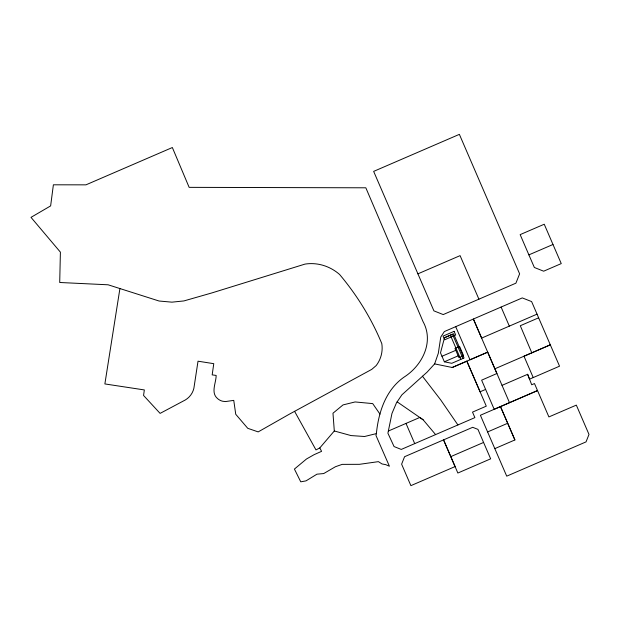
<?xml version="1.0" encoding="UTF-8"?>
<svg xmlns="http://www.w3.org/2000/svg" width="620" height="620" viewBox="0 0 620 620"><rect width="100%" height="100%" fill="white"/><g stroke="black" fill="none" stroke-linecap="round" stroke-linejoin="round"><path stroke-width="0.93" d="M119.916 288.548L104.873 383.935L144.344 389.933L143.561 395.467L160.1 413.393L185.411 399.916C189.666 397.366 192.805 393.072 193.889 388.228L198.02 361.197L213.768 363.669L212.179 374.875L216.147 375.433C216.163 382.951 210.343 392.933 217.837 398.815A11.703 11.703 0 0 0 222.766 401.264L225.494 401.566L233.756 400.381L235.74 414.276L247.752 428.311L258.183 431.9L289.284 414.214L371.744 369.381L376.154 365.606A28.714 28.714 0 0 0 381.812 343.651C371.55 318.665 357.004 295.143 339.582 274.466C330.096 266.166 317.525 262.151 305.009 264.097L211.838 292.935L183.908 300.933L171.934 302.157L159.077 301.018L108.128 284.797L59.714 282.488L60.396 252.146L31 217.356L50.631 205.902L53.382 184.806L85.948 184.845L172.352 147.529L189.139 187.356L365.831 187.798L423.018 321.571C434.287 341.876 422.228 365.544 404.132 377.076C385.741 389.81 378.495 412.323 376.379 433.605L375.976 435.496L389.414 466.217L385.741 464.651L382.013 463.946L378.425 461.644L359.429 464.326L342.186 464.372L335.466 466.713L323.717 473.556L316.96 474.176L306.009 480.872L300.754 481.833L294.423 469.061L306.512 458.978L314.069 454.685L321.594 451.337L319.804 447.927L334.304 430.978L332.979 413.214L343.031 404.914L355.121 401.946L372.705 403.604L379.983 414.114M388.345 431.039L387.903 433.21L394.064 446.563L401.264 449.43L474.874 417.624L472.51 412.114L486.289 406.154L466.852 361.173L452.22 367.49L434.628 363.901L427.11 372.124L401.907 394.824L396.467 402.845L391.956 413.478L388.345 431.039L419.794 417.462L423.142 419.794L435.612 434.612M434.628 363.901L438.301 353.315L440.766 337.071L444.354 331.56L522.28 297.91L531.611 301.576L559.542 366.188L529.542 379.161L527.636 374.294L502.029 385.361M319.804 447.927L315.975 449.911L294.578 411.331M478.911 299.173L515.91 283.17L519.614 273.846L459.374 134.354L373.651 171.391L433.907 310.86L443.215 314.572L478.911 299.173L460.094 255.634L417.903 273.846M537.021 314.154L481.632 338.094L473.393 319.021L509.508 402.682L494.186 409.301L481.632 380.169L496.914 373.511L487.692 352.152L470.007 359.794L455.708 326.663M452.22 367.49L487.692 352.152M494.892 368.799L550.296 344.836L523.985 356.221L533.216 377.557M485.646 389.391L480.089 391.794L466.852 361.173M509.508 402.682L537.525 390.577L548.894 416.927L576.329 405.116L589 434.426L586.032 441.889L506.718 476.16L480.392 415.261L537.525 390.577L534.479 383.555L531.704 384.757L527.636 374.294M487.614 431.946L507.703 423.259L514.902 439.944L494.83 448.624M450.771 456.63L483.577 442.447L477.943 429.373L472.673 427.312L404.573 456.707L401.621 464.171L410.889 485.646L455.088 466.573L443.556 439.882L457.854 473.029L490.66 458.831L483.577 442.447M528.883 254.874L552.986 244.489L561.247 263.601L543.663 271.196L534.355 267.483L528.883 254.874L520.157 234.624L544.244 224.231L552.986 244.489M444.486 337.784L452.522 334.32L462.946 358.476M441.975 356.275L455.785 350.315M538.625 317.82L520.296 325.725L531.805 352.834M444.362 361.793L451.755 363.304L464.039 358.004L453.561 333.731L444.525 337.629L440.502 352.858L444.362 361.793L458.172 355.834M376.379 433.605L364.568 436.496L351.005 435.573L334.304 430.978M397.149 401.845L423.142 419.794M422.421 376.177L440.766 400.001L457.909 424.964M507.703 423.259L500.464 406.573L514.902 439.944M501.107 307.055L509.33 326.12M450.376 335.242L460.8 359.399M406.015 423.445L414.718 443.618M454.111 331.344L443.068 336.11L444.656 339.791L455.7 335.025L454.111 331.344M459.583 346.456L454.979 348.44L458.955 357.647L463.558 355.663L459.583 346.456"/></g></svg>
